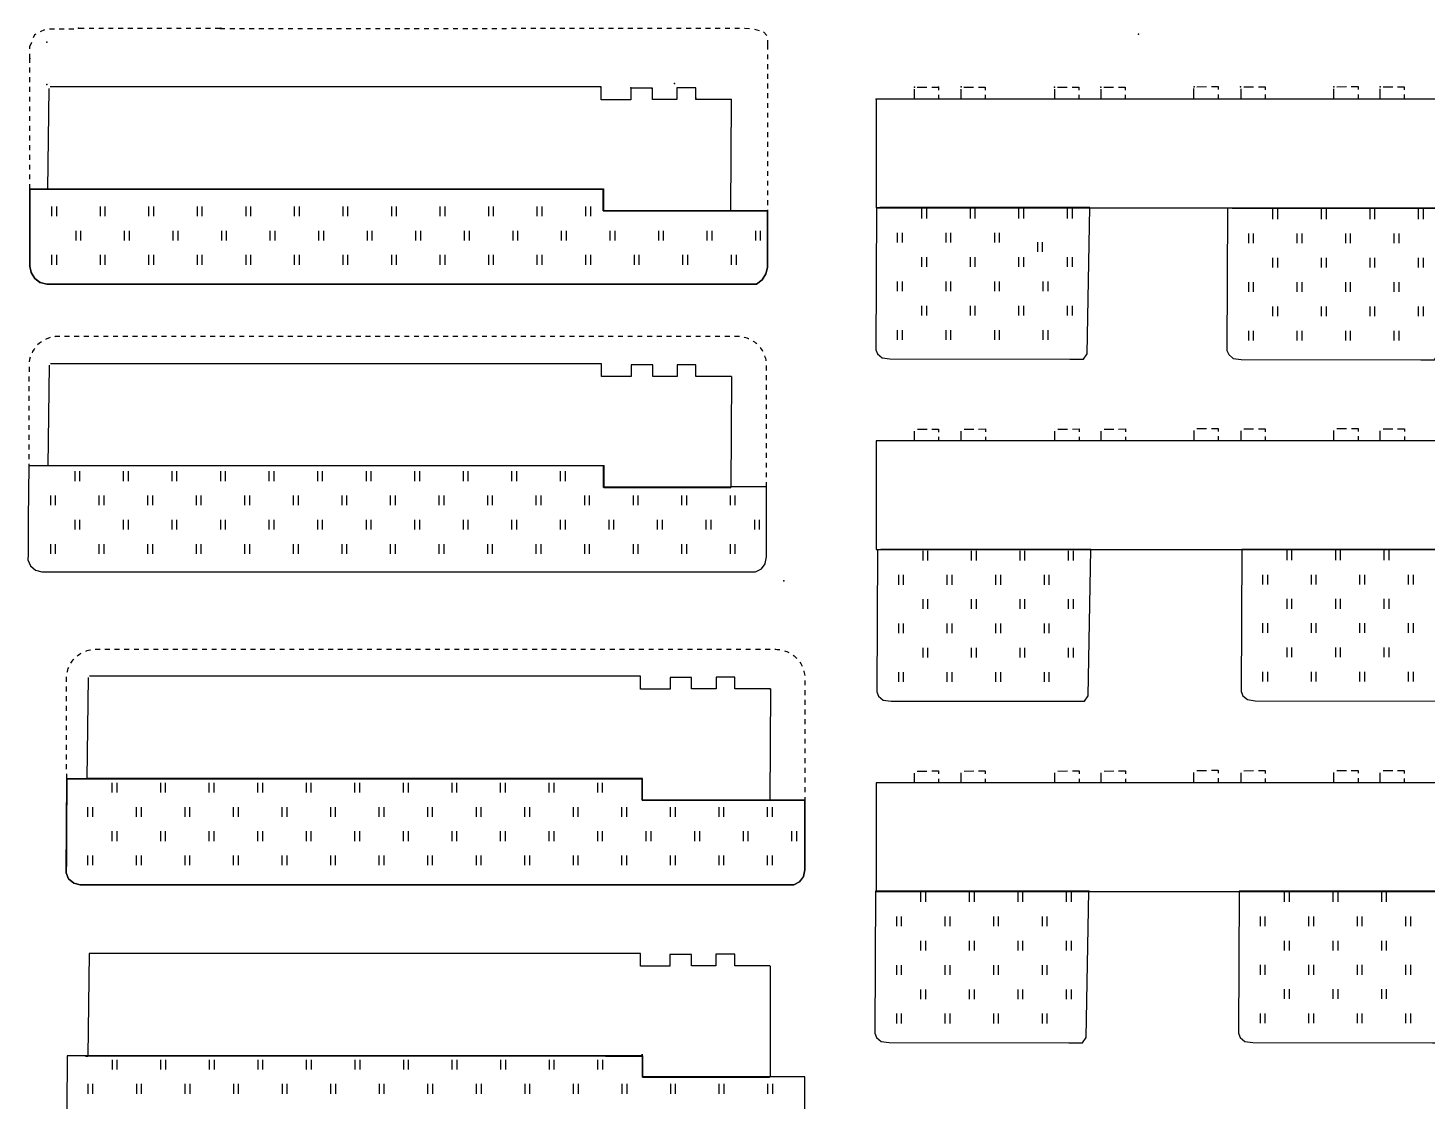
# Model space of a CAD drawing. Extents: x -992 to 2561, y -723 to 1492.
# Drawn here: x 1749.3 to 1893.4, y 1149.9 to 1260.3 of the extents above; entities that cross this region are included whole.
import ezdxf

# ---------------------------------------------------------------- set-up
doc = ezdxf.new("R2010")
doc.units = 0
doc.header["$LTSCALE"] = 0.5
doc.header["$PDSIZE"] = 0.2
doc.linetypes.add('X5', pattern=[3, 2, -1])
doc.linetypes.add('X6', pattern=[2, 1, -1])
doc.layers.get('0').update_dxf_attribs({"linetype": 'CONTINUOUS'})
for name, color, linetype in [('DLSS', 4, 'CONTINUOUS'), ('JMD', 6, 'CONTINUOUS'), ('ZBTZ', 3, 'CONTINUOUS'), ('ZDH', 1, 'CONTINUOUS')]:
    doc.layers.add(name, color=color, linetype=linetype)

# ---------------------------------------------------------------- blocks, each defined once
blk = doc.blocks.new('gc121')
for p, q in [((-0.5, -1), (-0.5, 1)), ((0.5, -1), (0.5, 1))]:
    blk.add_line(p, q)

msp = doc.modelspace()

# ---------------------------------------------------------------- linework, layer by layer
at = {"layer": 'DLSS', "linetype": 'X6', "flags": 128}
for points, elevation in [([(1749.52, 1258.39), (1750.02, 1259.62), (1751.2, 1260.23), (1754.54, 1260.23)], -0.21), ([(1769.11, 1260.25), (1754.54, 1260.25)], -0.21), ([(1769.11, 1260.25), (1823.14, 1260.28)], -0.21), ([(1823.14, 1260.28), (1823.85, 1260.24), (1825.04, 1259.95), (1825.46, 1259.47), (1825.49, 1258.58)], -0.21), ([(1749.52, 1257.15), (1749.52, 1258.39)], -0.21), ([(1825.49, 1258.58), (1825.47, 1241.48)], -0.52), ([(1749.53, 1243.73), (1749.52, 1257.15)], -0.21)]:
    msp.add_lwpolyline(points, dxfattribs=dict(at, elevation=elevation))
at = {"layer": 'DLSS', "linetype": 'X6', "elevation": -0.21, "flags": 128}
for points in [[(1825.39, 1213.06), (1825.39, 1225.55, 0.414214), (1822.39, 1228.55), (1752.43, 1228.55, 0.413884), (1749.43, 1225.56), (1749.42, 1215.24)], [(1753.31, 1183.02), (1753.29, 1193.35, -0.414654), (1756.29, 1196.35), (1826.33, 1196.35, -0.414214), (1829.33, 1193.35), (1829.33, 1180.84)]]:
    msp.add_lwpolyline(points, format="xyb", dxfattribs=at)
at = {"layer": 'JMD', "linetype": 'Continuous', "flags": 128}
for points, elevation in [([(1821.74, 1252.94), (1821.67, 1241.49), (1808.57, 1241.49), (1808.57, 1243.72), (1751.38, 1243.72), (1751.5, 1254.09)], 0.41), ([(1821.75, 1252.94), (1818.09, 1252.94), (1818.09, 1254.13), (1816.16, 1254.13), (1816.16, 1252.94), (1813.63, 1252.94), (1813.63, 1254.11), (1811.42, 1254.11), (1811.42, 1252.92), (1808.37, 1252.92), (1808.37, 1254.23), (1751.61, 1254.23)], -0.21), ([(1836.66, 1252.99), (1836.66, 1241.79), (1896.47, 1241.79), (1896.47, 1252.99), (1836.66, 1252.99)], -0.5), ([(1751.38, 1243.73), (1808.6, 1243.73), (1808.6, 1241.47), (1821.64, 1241.47)], -0.21), ([(1837.08, 1241.82), (1858.57, 1241.82)], -0.21), ([(1873.33, 1241.75), (1894.92, 1241.75), (1894.92, 1241.47), (1894.92, 1241.8)], -0.21), ([(1821.77, 1224.44), (1821.7, 1212.99), (1808.6, 1212.99), (1808.6, 1215.22), (1751.41, 1215.22), (1751.53, 1225.6)], 0.41), ([(1821.78, 1224.44), (1818.12, 1224.44), (1818.12, 1225.63), (1816.19, 1225.63), (1816.19, 1224.44), (1813.66, 1224.44), (1813.66, 1225.62), (1811.45, 1225.62), (1811.45, 1224.42), (1808.4, 1224.42), (1808.4, 1225.73), (1751.64, 1225.73)], -0.21), ([(1836.66, 1217.81), (1836.66, 1206.61), (1896.48, 1206.61), (1896.48, 1217.81), (1836.66, 1217.81)], -0.5), ([(1751.57, 1215.27), (1808.55, 1215.27), (1808.63, 1215.27), (1808.63, 1213.02), (1821.7, 1213.02)], -0.21), ([(1837.22, 1206.61), (1858.73, 1206.61)], -0.21), ([(1874.94, 1206.64), (1896.27, 1206.64)], -0.21), ([(1825.78, 1192.28), (1825.71, 1180.83), (1812.61, 1180.83), (1812.61, 1183.06), (1755.41, 1183.06), (1755.54, 1193.44)], 0.41), ([(1825.79, 1192.28), (1822.13, 1192.28), (1822.13, 1193.48), (1820.2, 1193.48), (1820.2, 1192.28), (1817.67, 1192.28), (1817.67, 1193.46), (1815.45, 1193.46), (1815.45, 1192.26), (1812.41, 1192.26), (1812.41, 1193.57), (1755.65, 1193.57)], -0.21), ([(1755.56, 1183.02), (1812.61, 1183.02)], -0.21), ([(1836.66, 1182.61), (1836.66, 1171.42), (1896.48, 1171.42), (1896.48, 1182.62), (1836.66, 1182.61)], -0.5), ([(1837.54, 1171.46), (1858.71, 1171.46)], -0.21), ([(1874.62, 1171.46), (1895.88, 1171.46)], -0.21), ([(1755.63, 1165.05), (1755.49, 1154.5)], -0.21), ([(1825.77, 1163.76), (1822.11, 1163.76), (1822.11, 1164.96), (1820.18, 1164.96), (1820.18, 1163.76), (1817.66, 1163.76), (1817.66, 1164.94), (1815.44, 1164.94), (1815.44, 1163.74), (1812.39, 1163.74), (1812.39, 1165.05), (1755.63, 1165.05)], -0.21), ([(1825.77, 1163.75), (1825.77, 1152.33)], -0.21), ([(1755.26, 1154.48), (1755.49, 1154.48)], -0.21), ([(1755.49, 1154.5), (1812.6, 1154.5), (1812.6, 1152.31), (1825.68, 1152.31)], -0.21), ([(1808.8, 1154.48), (1812.56, 1154.48), (1812.56, 1154.67), (1812.56, 1152.37), (1825.71, 1152.37)], -0.21)]:
    msp.add_lwpolyline(points, dxfattribs=dict(at, elevation=elevation))
at = {"layer": 'JMD', "linetype": 'X5', "elevation": -0.21, "flags": 128}
for points in [[(1840.61, 1252.99), (1840.61, 1254.2), (1843.1, 1254.21), (1843.1, 1252.99)], [(1845.42, 1252.99), (1845.42, 1254.2), (1847.91, 1254.21), (1847.91, 1252.99)], [(1855.07, 1252.99), (1855.07, 1254.2), (1857.56, 1254.21), (1857.56, 1252.99)], [(1859.84, 1252.99), (1859.84, 1254.2), (1862.33, 1254.21), (1862.33, 1252.99)], [(1869.4, 1253.06), (1869.4, 1254.26), (1871.89, 1254.27), (1871.89, 1253.06)], [(1874.25, 1253.03), (1874.25, 1254.23), (1876.74, 1254.25), (1876.74, 1253.03)], [(1883.82, 1253.05), (1883.82, 1254.26), (1886.3, 1254.27), (1886.3, 1253.05)], [(1888.58, 1253.03), (1888.58, 1254.23), (1891.07, 1254.25), (1891.07, 1253.03)], [(1840.62, 1217.81), (1840.62, 1219.01), (1843.11, 1219.02), (1843.11, 1217.81)], [(1845.43, 1217.81), (1845.43, 1219.01), (1847.92, 1219.03), (1847.92, 1217.81)], [(1855.08, 1217.81), (1855.08, 1219.01), (1857.57, 1219.03), (1857.57, 1217.81)], [(1859.85, 1217.81), (1859.85, 1219.01), (1862.34, 1219.03), (1862.34, 1217.81)], [(1869.41, 1217.87), (1869.41, 1219.08), (1871.89, 1219.09), (1871.89, 1217.87)], [(1874.26, 1217.84), (1874.26, 1219.05), (1876.74, 1219.06), (1876.74, 1217.84)], [(1883.82, 1217.87), (1883.82, 1219.07), (1886.31, 1219.09), (1886.31, 1217.87)], [(1888.59, 1217.84), (1888.59, 1219.05), (1891.08, 1219.06), (1891.08, 1217.84)], [(1840.62, 1182.61), (1840.62, 1183.82), (1843.11, 1183.83), (1843.11, 1182.61)], [(1845.43, 1182.62), (1845.43, 1183.82), (1847.91, 1183.84), (1847.91, 1182.62)], [(1855.08, 1182.62), (1855.08, 1183.82), (1857.57, 1183.84), (1857.57, 1182.62)], [(1859.85, 1182.62), (1859.85, 1183.82), (1862.34, 1183.84), (1862.34, 1182.62)], [(1869.4, 1182.68), (1869.4, 1183.88), (1871.89, 1183.9), (1871.89, 1182.68)], [(1874.25, 1182.65), (1874.25, 1183.85), (1876.74, 1183.87), (1876.74, 1182.65)], [(1883.82, 1182.67), (1883.82, 1183.88), (1886.31, 1183.89), (1886.31, 1182.67)], [(1888.59, 1182.65), (1888.59, 1183.86), (1891.07, 1183.87), (1891.07, 1182.65)]]:
    msp.add_lwpolyline(points, dxfattribs=at)
at = {"layer": 'ZBTZ', "linetype": 'Continuous', "elevation": -0.21, "flags": 128}
for points in [[(1749.53, 1243.71), (1751.39, 1243.71), (1808.56, 1243.71), (1808.56, 1241.48), (1821.68, 1241.48), (1825.47, 1241.48), (1825.47, 1235.65), (1825.32, 1235.01), (1824.92, 1234.39), (1824.35, 1233.94), (1751.28, 1233.94), (1750.57, 1234.1), (1750.04, 1234.51), (1749.65, 1235.12), (1749.53, 1235.77), (1749.53, 1243.73)], [(1836.71, 1241.8), (1836.63, 1227.19), (1836.81, 1226.75), (1837.29, 1226.35), (1838.09, 1226.24), (1856.62, 1226.21), (1858.02, 1226.21), (1858.4, 1226.77), (1858.68, 1241.82), (1837.05, 1241.82)], [(1872.87, 1241.73), (1872.79, 1227.12), (1872.98, 1226.68), (1873.45, 1226.28), (1874.26, 1226.17), (1892.78, 1226.14), (1894.18, 1226.14), (1894.56, 1226.7), (1894.84, 1241.75), (1873.21, 1241.75)], [(1836.83, 1206.58), (1836.75, 1191.98), (1836.93, 1191.53), (1837.41, 1191.13), (1838.21, 1191.02), (1856.74, 1191), (1858.14, 1191), (1858.52, 1191.56), (1858.8, 1206.61), (1837.17, 1206.61)], [(1874.33, 1206.62), (1874.25, 1192.01), (1874.44, 1191.57), (1874.91, 1191.17), (1875.72, 1191.06), (1894.24, 1191.03), (1895.65, 1191.03), (1896.02, 1191.59), (1896.3, 1206.64), (1874.67, 1206.64)], [(1753.31, 1183.02), (1755.44, 1183.02), (1812.58, 1183.02), (1812.58, 1180.84), (1829.32, 1180.84), (1829.32, 1173.64), (1829.18, 1172.95), (1828.78, 1172.43), (1828.19, 1172.12), (1754.69, 1172.12), (1754.03, 1172.28), (1753.51, 1172.71), (1753.25, 1173.33), (1753.34, 1183.02)], [(1836.61, 1171.44), (1836.54, 1156.83), (1836.72, 1156.39), (1837.2, 1155.98), (1838, 1155.88), (1856.53, 1155.85), (1857.93, 1155.85), (1858.3, 1156.41), (1858.58, 1171.46), (1836.96, 1171.46)], [(1874.07, 1171.44), (1873.99, 1156.84), (1874.18, 1156.39), (1874.65, 1155.99), (1875.46, 1155.88), (1893.98, 1155.86), (1895.39, 1155.86), (1895.76, 1156.42), (1896.04, 1171.47), (1874.41, 1171.47)]]:
    msp.add_lwpolyline(points, close=True, dxfattribs=at)
for points in [[(1825.47, 1241.48), (1821.68, 1241.48), (1808.56, 1241.48), (1808.56, 1243.71), (1751.39, 1243.71), (1749.53, 1243.71), (1749.53, 1235.77), (1749.65, 1235.12), (1750.04, 1234.51), (1750.55, 1234.12, 0.006011), (1750.59, 1234.1), (1751.28, 1233.94), (1824.35, 1233.94), (1824.92, 1234.39), (1825.32, 1235.01), (1825.47, 1235.65)], [(1825.39, 1213.06), (1821.78, 1213.06), (1821.78, 1213.05), (1808.66, 1213.05), (1808.66, 1215.24), (1751.52, 1215.24), (1749.42, 1215.24), (1749.36, 1209.78), (1749.36, 1206.22, 0.024343), (1749.33, 1206.09), (1749.32, 1205.55), (1749.58, 1204.94, 0.002236), (1749.59, 1204.93), (1750.1, 1204.5, 0.000725), (1750.11, 1204.5), (1750.76, 1204.34), (1824.26, 1204.34), (1824.85, 1204.64, 0.000889), (1824.85, 1204.65), (1825.26, 1205.16, 0.000274), (1825.26, 1205.17), (1825.39, 1205.86)], [(1829.32, 1180.84), (1825.71, 1180.84), (1825.71, 1180.83), (1812.58, 1180.83), (1812.58, 1183.02), (1755.44, 1183.02), (1753.34, 1183.02), (1753.29, 1177.56), (1753.29, 1174, 0.024343), (1753.26, 1173.87), (1753.25, 1173.33), (1753.51, 1172.72, 0.002236), (1753.51, 1172.71), (1754.03, 1172.28, 0.000725), (1754.03, 1172.28), (1754.69, 1172.12), (1828.19, 1172.12), (1828.78, 1172.42, 0.000889), (1828.78, 1172.43), (1829.18, 1172.94, 0.000274), (1829.18, 1172.95), (1829.32, 1173.64)]]:
    msp.add_lwpolyline(points, format="xyb", close=True, dxfattribs=at)
msp.add_lwpolyline([(1829.26, 1144.69), (1829.34, 1145.13), (1829.34, 1152.33), (1825.73, 1152.33), (1825.73, 1152.32), (1812.61, 1152.32), (1812.61, 1154.51), (1755.47, 1154.51), (1753.37, 1154.51), (1753.31, 1149.04), (1753.31, 1145.49, 0.024343), (1753.28, 1145.35), (1753.27, 1144.82), (1753.33, 1144.69)], format="xyb", dxfattribs=at)
at = {"layer": 'ZDH', "linetype": 'Continuous'}
for p in [(1754.52, 1260.3, -0.58), (1769.11, 1260.25, -0.52), (1769.18, 1260.28, -0.52), (1863.68, 1259.66, -0.42), (1751.28, 1258.83, -0.43), (1749.52, 1257.15, -0.5), (1751.25, 1254.47, 0.01), (1808.31, 1254.2, 0.1), (1811.42, 1254.15, -0.02), (1813.58, 1254.12, 0.03), (1815.91, 1254.58, -0.11), (1840.61, 1254.2, -0.64), (1843.1, 1254.21, -0.7), (1845.43, 1254.23, -0.59), (1855.05, 1254.2, -0.09), (1859.82, 1254.21, -0.05), (1869.43, 1254.26, -0.13), (1874.2, 1254.23, -0.1), (1883.82, 1254.26, -0.32), (1888.59, 1254.23, -0.26), (1818.1, 1253.07, 0.43), (1821.74, 1252.94, 0.41), (1836.66, 1252.99, -0.5), (1821.67, 1241.49, 0.27), (1827.17, 1203.4, -1.63), (1825.81, 1192.22, 1.46)]:
    msp.add_point(p, dxfattribs=at)

# ---------------------------------------------------------------- block references
at = {"layer": 'ZBTZ', "linetype": 'Continuous', "xscale": 0.5, "yscale": 0.5}
for p in [(1752.03, 1241.44, -0.21), (1757.03, 1241.44, -0.21), (1762.03, 1241.44, -0.21), (1767.03, 1241.44, -0.21), (1772.03, 1241.44, -0.21), (1777.03, 1241.44, -0.21), (1782.03, 1241.44, -0.21), (1787.03, 1241.44, -0.21), (1792.03, 1241.44, -0.21), (1797.03, 1241.44, -0.21), (1802.03, 1241.44, -0.21), (1807.03, 1241.44, -0.21), (1841.63, 1241.21, -0.21), (1846.63, 1241.21, -0.21), (1851.63, 1241.21, -0.21), (1856.63, 1241.21, -0.21), (1877.79, 1241.14, -0.21), (1882.79, 1241.14, -0.21), (1887.79, 1241.14, -0.21), (1892.79, 1241.14, -0.21), (1754.53, 1238.94, -0.21), (1759.53, 1238.94, -0.21), (1764.53, 1238.94, -0.21), (1769.53, 1238.94, -0.21), (1774.53, 1238.94, -0.21), (1779.53, 1238.94, -0.21), (1784.53, 1238.94, -0.21), (1789.53, 1238.94, -0.21), (1794.53, 1238.94, -0.21), (1799.53, 1238.94, -0.21), (1804.53, 1238.94, -0.21), (1809.53, 1238.94, -0.21), (1814.53, 1238.94, -0.21), (1819.53, 1238.94, -0.21), (1824.53, 1238.94, -0.21), (1839.13, 1238.71, -0.21), (1844.13, 1238.71, -0.21), (1849.13, 1238.71, -0.21), (1875.29, 1238.64, -0.21), (1880.29, 1238.64, -0.21), (1885.29, 1238.64, -0.21), (1890.29, 1238.64, -0.21), (1853.57, 1237.75, -0.21), (1752.03, 1236.44, -0.21), (1757.03, 1236.44, -0.21), (1762.03, 1236.44, -0.21), (1767.03, 1236.44, -0.21), (1772.03, 1236.44, -0.21), (1777.03, 1236.44, -0.21), (1782.03, 1236.44, -0.21), (1787.03, 1236.44, -0.21), (1792.03, 1236.44, -0.21), (1797.03, 1236.44, -0.21), (1802.03, 1236.44, -0.21), (1807.03, 1236.44, -0.21), (1812.03, 1236.44, -0.21), (1817.03, 1236.44, -0.21), (1822.03, 1236.44, -0.21), (1841.63, 1236.21, -0.21), (1846.63, 1236.21, -0.21), (1851.63, 1236.21, -0.21), (1856.63, 1236.21, -0.21), (1877.79, 1236.14, -0.21), (1882.79, 1236.14, -0.21), (1887.79, 1236.14, -0.21), (1892.79, 1236.14, -0.21), (1839.13, 1233.71, -0.21), (1844.13, 1233.71, -0.21), (1849.13, 1233.71, -0.21), (1854.13, 1233.71, -0.21), (1875.29, 1233.64, -0.21), (1880.29, 1233.64, -0.21), (1885.29, 1233.64, -0.21), (1890.29, 1233.64, -0.21), (1841.63, 1231.21, -0.21), (1846.63, 1231.21, -0.21), (1851.63, 1231.21, -0.21), (1856.63, 1231.21, -0.21), (1877.79, 1231.14, -0.21), (1882.79, 1231.14, -0.21), (1887.79, 1231.14, -0.21), (1892.79, 1231.14, -0.21), (1839.13, 1228.71, -0.21), (1844.13, 1228.71, -0.21), (1849.13, 1228.71, -0.21), (1854.13, 1228.71, -0.21), (1875.29, 1228.64, -0.21), (1880.29, 1228.64, -0.21), (1885.29, 1228.64, -0.21), (1890.29, 1228.64, -0.21), (1754.42, 1214.17, -0.21), (1759.42, 1214.17, -0.21), (1764.42, 1214.17, -0.21), (1769.42, 1214.17, -0.21), (1774.42, 1214.17, -0.21), (1779.42, 1214.17, -0.21), (1784.42, 1214.17, -0.21), (1789.42, 1214.17, -0.21), (1794.42, 1214.17, -0.21), (1799.42, 1214.17, -0.21), (1804.42, 1214.17, -0.21), (1751.92, 1211.67, -0.21), (1756.92, 1211.67, -0.21), (1761.92, 1211.67, -0.21), (1766.92, 1211.67, -0.21), (1771.92, 1211.67, -0.21), (1776.92, 1211.67, -0.21), (1781.92, 1211.67, -0.21), (1786.92, 1211.67, -0.21), (1791.92, 1211.67, -0.21), (1796.92, 1211.67, -0.21), (1801.92, 1211.67, -0.21), (1806.92, 1211.67, -0.21), (1811.92, 1211.67, -0.21), (1816.92, 1211.67, -0.21), (1821.92, 1211.67, -0.21), (1754.42, 1209.17, -0.21), (1759.42, 1209.17, -0.21), (1764.42, 1209.17, -0.21), (1769.42, 1209.17, -0.21), (1774.42, 1209.17, -0.21), (1779.42, 1209.17, -0.21), (1784.42, 1209.17, -0.21), (1789.42, 1209.17, -0.21), (1794.42, 1209.17, -0.21), (1799.42, 1209.17, -0.21), (1804.42, 1209.17, -0.21), (1809.42, 1209.17, -0.21), (1814.42, 1209.17, -0.21), (1819.42, 1209.17, -0.21), (1824.42, 1209.17, -0.21), (1751.92, 1206.67, -0.21), (1756.92, 1206.67, -0.21), (1761.92, 1206.67, -0.21), (1766.92, 1206.67, -0.21), (1771.92, 1206.67, -0.21), (1776.92, 1206.67, -0.21), (1781.92, 1206.67, -0.21), (1786.92, 1206.67, -0.21), (1791.92, 1206.67, -0.21), (1796.92, 1206.67, -0.21), (1801.92, 1206.67, -0.21), (1806.92, 1206.67, -0.21), (1811.92, 1206.67, -0.21), (1816.92, 1206.67, -0.21), (1821.92, 1206.67, -0.21), (1841.75, 1206, -0.21), (1846.75, 1206, -0.21), (1851.75, 1206, -0.21), (1856.75, 1206, -0.21), (1879.25, 1206.03, -0.21), (1884.25, 1206.03, -0.21), (1889.25, 1206.03, -0.21), (1839.25, 1203.5, -0.21), (1844.25, 1203.5, -0.21), (1849.25, 1203.5, -0.21), (1854.25, 1203.5, -0.21), (1876.75, 1203.53, -0.21), (1881.75, 1203.53, -0.21), (1886.75, 1203.53, -0.21), (1891.75, 1203.53, -0.21), (1841.75, 1201, -0.21), (1846.75, 1201, -0.21), (1851.75, 1201, -0.21), (1856.75, 1201, -0.21), (1879.25, 1201.03, -0.21), (1884.25, 1201.03, -0.21), (1889.25, 1201.03, -0.21), (1839.25, 1198.5, -0.21), (1844.25, 1198.5, -0.21), (1849.25, 1198.5, -0.21), (1854.25, 1198.5, -0.21), (1876.75, 1198.53, -0.21), (1881.75, 1198.53, -0.21), (1886.75, 1198.53, -0.21), (1891.75, 1198.53, -0.21), (1841.75, 1196, -0.21), (1846.75, 1196, -0.21), (1851.75, 1196, -0.21), (1856.75, 1196, -0.21), (1879.25, 1196.03, -0.21), (1884.25, 1196.03, -0.21), (1889.25, 1196.03, -0.21), (1839.25, 1193.5, -0.21), (1844.25, 1193.5, -0.21), (1849.25, 1193.5, -0.21), (1854.25, 1193.5, -0.21), (1876.75, 1193.53, -0.21), (1881.75, 1193.53, -0.21), (1886.75, 1193.53, -0.21), (1891.75, 1193.53, -0.21), (1758.25, 1182.12, -0.21), (1763.25, 1182.12, -0.21), (1768.25, 1182.12, -0.21), (1773.25, 1182.12, -0.21), (1778.25, 1182.12, -0.21), (1783.25, 1182.12, -0.21), (1788.25, 1182.12, -0.21), (1793.25, 1182.12, -0.21), (1798.25, 1182.12, -0.21), (1803.25, 1182.12, -0.21), (1808.25, 1182.12, -0.21), (1755.75, 1179.62, -0.21), (1760.75, 1179.62, -0.21), (1765.75, 1179.62, -0.21), (1770.75, 1179.62, -0.21), (1775.75, 1179.62, -0.21), (1780.75, 1179.62, -0.21), (1785.75, 1179.62, -0.21), (1790.75, 1179.62, -0.21), (1795.75, 1179.62, -0.21), (1800.75, 1179.62, -0.21), (1805.75, 1179.62, -0.21), (1810.75, 1179.62, -0.21), (1815.75, 1179.62, -0.21), (1820.75, 1179.62, -0.21), (1825.75, 1179.62, -0.21), (1758.25, 1177.12, -0.21), (1763.25, 1177.12, -0.21), (1768.25, 1177.12, -0.21), (1773.25, 1177.12, -0.21), (1778.25, 1177.12, -0.21), (1783.25, 1177.12, -0.21), (1788.25, 1177.12, -0.21), (1793.25, 1177.12, -0.21), (1798.25, 1177.12, -0.21), (1803.25, 1177.12, -0.21), (1808.25, 1177.12, -0.21), (1813.25, 1177.12, -0.21), (1818.25, 1177.12, -0.21), (1823.25, 1177.12, -0.21), (1828.25, 1177.12, -0.21), (1755.75, 1174.62, -0.21), (1760.75, 1174.62, -0.21), (1765.75, 1174.62, -0.21), (1770.75, 1174.62, -0.21), (1775.75, 1174.62, -0.21), (1780.75, 1174.62, -0.21), (1785.75, 1174.62, -0.21), (1790.75, 1174.62, -0.21), (1795.75, 1174.62, -0.21), (1800.75, 1174.62, -0.21), (1805.75, 1174.62, -0.21), (1810.75, 1174.62, -0.21), (1815.75, 1174.62, -0.21), (1820.75, 1174.62, -0.21), (1825.75, 1174.62, -0.21), (1841.54, 1170.85, -0.21), (1846.54, 1170.85, -0.21), (1851.54, 1170.85, -0.21), (1856.54, 1170.85, -0.21), (1878.99, 1170.86, -0.21), (1883.99, 1170.86, -0.21), (1888.99, 1170.86, -0.21), (1839.04, 1168.35, -0.21), (1844.04, 1168.35, -0.21), (1849.04, 1168.35, -0.21), (1854.04, 1168.35, -0.21), (1876.49, 1168.36, -0.21), (1881.49, 1168.36, -0.21), (1886.49, 1168.36, -0.21), (1891.49, 1168.36, -0.21), (1841.54, 1165.85, -0.21), (1846.54, 1165.85, -0.21), (1851.54, 1165.85, -0.21), (1856.54, 1165.85, -0.21), (1878.99, 1165.86, -0.21), (1883.99, 1165.86, -0.21), (1888.99, 1165.86, -0.21), (1839.04, 1163.35, -0.21), (1844.04, 1163.35, -0.21), (1849.04, 1163.35, -0.21), (1854.04, 1163.35, -0.21), (1876.49, 1163.36, -0.21), (1881.49, 1163.36, -0.21), (1886.49, 1163.36, -0.21), (1891.49, 1163.36, -0.21), (1841.54, 1160.85, -0.21), (1846.54, 1160.85, -0.21), (1851.54, 1160.85, -0.21), (1856.54, 1160.85, -0.21), (1878.99, 1160.86, -0.21), (1883.99, 1160.86, -0.21), (1888.99, 1160.86, -0.21), (1839.04, 1158.35, -0.21), (1844.04, 1158.35, -0.21), (1849.04, 1158.35, -0.21), (1854.04, 1158.35, -0.21), (1876.49, 1158.36, -0.21), (1881.49, 1158.36, -0.21), (1886.49, 1158.36, -0.21), (1891.49, 1158.36, -0.21), (1758.27, 1153.61, -0.21), (1763.27, 1153.61, -0.21), (1768.27, 1153.61, -0.21), (1773.27, 1153.61, -0.21), (1778.27, 1153.61, -0.21), (1783.27, 1153.61, -0.21), (1788.27, 1153.61, -0.21), (1793.27, 1153.61, -0.21), (1798.27, 1153.61, -0.21), (1803.27, 1153.61, -0.21), (1808.27, 1153.61, -0.21), (1755.77, 1151.11, -0.21), (1760.77, 1151.11, -0.21), (1765.77, 1151.11, -0.21), (1770.77, 1151.11, -0.21), (1775.77, 1151.11, -0.21), (1780.77, 1151.11, -0.21), (1785.77, 1151.11, -0.21), (1790.77, 1151.11, -0.21), (1795.77, 1151.11, -0.21), (1800.77, 1151.11, -0.21), (1805.77, 1151.11, -0.21), (1810.77, 1151.11, -0.21), (1815.77, 1151.11, -0.21), (1820.77, 1151.11, -0.21), (1825.77, 1151.11, -0.21)]:
    msp.add_blockref('gc121', p, dxfattribs=at)

doc.saveas('drawing.dxf')
